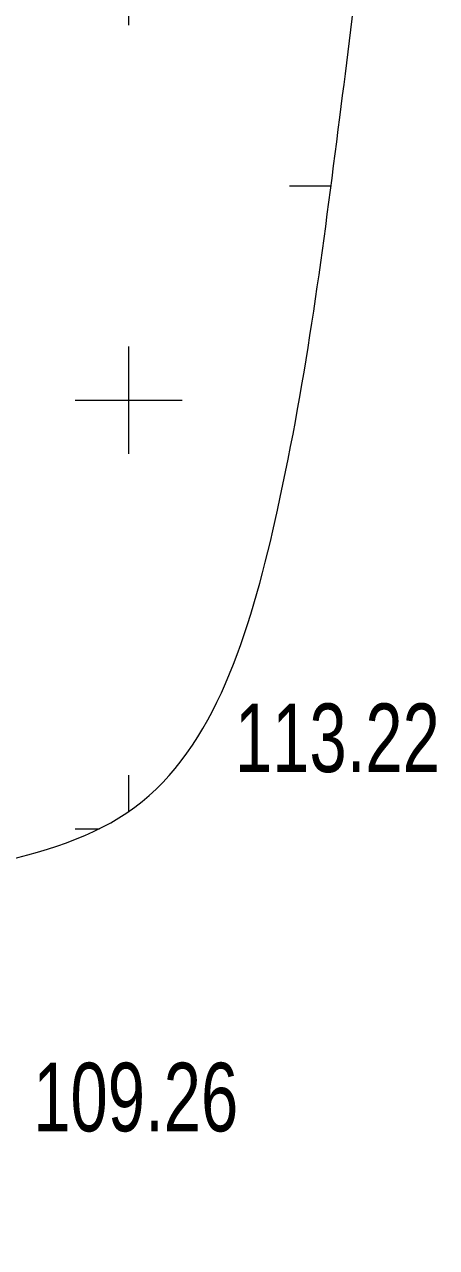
# Model space of a CAD drawing. Header units: metres. Extents: x 431006 to 434411, y 2469261 to 2473208.
# Drawn here: x 432828.6 to 432852.6, y 2469513.1 to 2469584.4 of the extents above; entities that cross this region are included whole.
import ezdxf

# ---------------------------------------------------------------- set-up
doc = ezdxf.new("R2010")
doc.units = ezdxf.units.M
doc.header["$MEASUREMENT"] = 0
for name, color, linetype, lineweight in [('1', 8, 'Continuous', 18), ('CAO DO', 8, 'Continuous', 18), ('nha cua-ks', 8, 'Continuous', 18)]:
    doc.layers.add(name, color=color, linetype=linetype, lineweight=lineweight)
doc.styles.get("Standard").update_dxf_attribs({"font": 'arial.ttf'})

msp = doc.modelspace()

# ---------------------------------------------------------------- hatches: boundary and pattern name
at = {"layer": '1', "lineweight": 0}
h = msp.add_hatch(dxfattribs=at)
h.set_pattern_fill('CROSS', color=8, scale=50, style=0)
h.set_pattern_definition([(0, (-6, 0), (12.5, 12.5), [6.25, -18.75]), (90, (-2.875, -3.125), (-12.5, 12.5), [6.25, -18.75])])
edge = h.paths.add_edge_path()
edge.add_spline(control_points=[(432688.964, 2469514.26), (432687.557, 2469516.939), (432683.138, 2469522.993), (432672.466, 2469529.819), (432663.947, 2469538.336), (432650.693, 2469542.685), (432649.369, 2469555.646), (432639.292, 2469568.454), (432620.758, 2469571.703), (432617.762, 2469590.955), (432617.935, 2469609.325), (432608.808, 2469629.439), (432608.76, 2469656.14), (432635.172, 2469672.815), (432671.205, 2469680.213), (432720.851, 2469681.592), (432769.471, 2469674.883), (432811.325, 2469681.275), (432837.439, 2469664.804), (432843.344, 2469635.349), (432850.885, 2469608.801), (432846.787, 2469577.969), (432844.349, 2469558.177), (432837.896, 2469535.691), (432814.107, 2469534.675), (432790.032, 2469526.52), (432763.192, 2469531.262), (432739.452, 2469533.757), (432723.686, 2469529.988), (432712.961, 2469524.029), (432702.032, 2469521.389), (432697.125, 2469514.661), (432689.586, 2469513.077), (432688.964, 2469514.26)], knot_values=[0, 0, 0, 0, 9.078993, 22.002899, 37.612002, 45.093305, 61.209254, 70.754195, 93.329336, 108.01654, 123.477659, 149.096554, 174.05486, 194.104633, 235.704076, 285.029022, 341.856776, 382.715813, 409.188238, 423.072442, 470.753329, 491.463072, 514.658918, 533.397936, 552.541945, 577.815357, 611.022008, 631.50397, 649.478782, 658.213885, 668.598885, 681.184989, 685.19481, 685.19481, 685.19481, 685.19481], degree=3, periodic=0)

# ---------------------------------------------------------------- linework, layer by layer
at = {"layer": 'nha cua-ks', "color": 8, "lineweight": 0, "start_tangent": (-0.464974, 0.885325), "end_tangent": (-0.464974, 0.885325)}
msp.add_spline([(432688.964, 2469514.26), (432683.6, 2469521.584), (432673.504, 2469529.654), (432660.953, 2469538.933), (432654.319, 2469542.391), (432647.396, 2469556.945), (432641.484, 2469564.438), (432622.273, 2469576.295), (432618.235, 2469590.416), (432617.081, 2469605.834), (432610.501, 2469630.594), (432612.987, 2469655.428), (432628.729, 2469667.845), (432668.912, 2469678.607), (432718.209, 2469680.262), (432774.963, 2469677.365), (432815.789, 2469675.711), (432837.068, 2469659.963), (432841.154, 2469646.694), (432848.822, 2469599.634), (432846.955, 2469579.008), (432843.319, 2469556.099), (432835.427, 2469539.103), (432816.965, 2469534.04), (432792.167, 2469529.157), (432759.044, 2469531.508), (432738.591, 2469532.593), (432721.143, 2469528.273), (432713.216, 2469524.603), (432703.555, 2469520.792), (432692.965, 2469513.991), (432688.964, 2469514.26)], degree=3, dxfattribs=at)

# ---------------------------------------------------------------- texts
at = {"layer": 'CAO DO', "color": 8, "lineweight": 0, "width": 0.7}
for s, p in [('113.22', (432840.831, 2469540.813, 113.224)), ('109.26', (432829.066, 2469519.856, 109.261))]:
    msp.add_text(s, height=4, dxfattribs=at).set_placement(p)

doc.saveas('drawing.dxf')
